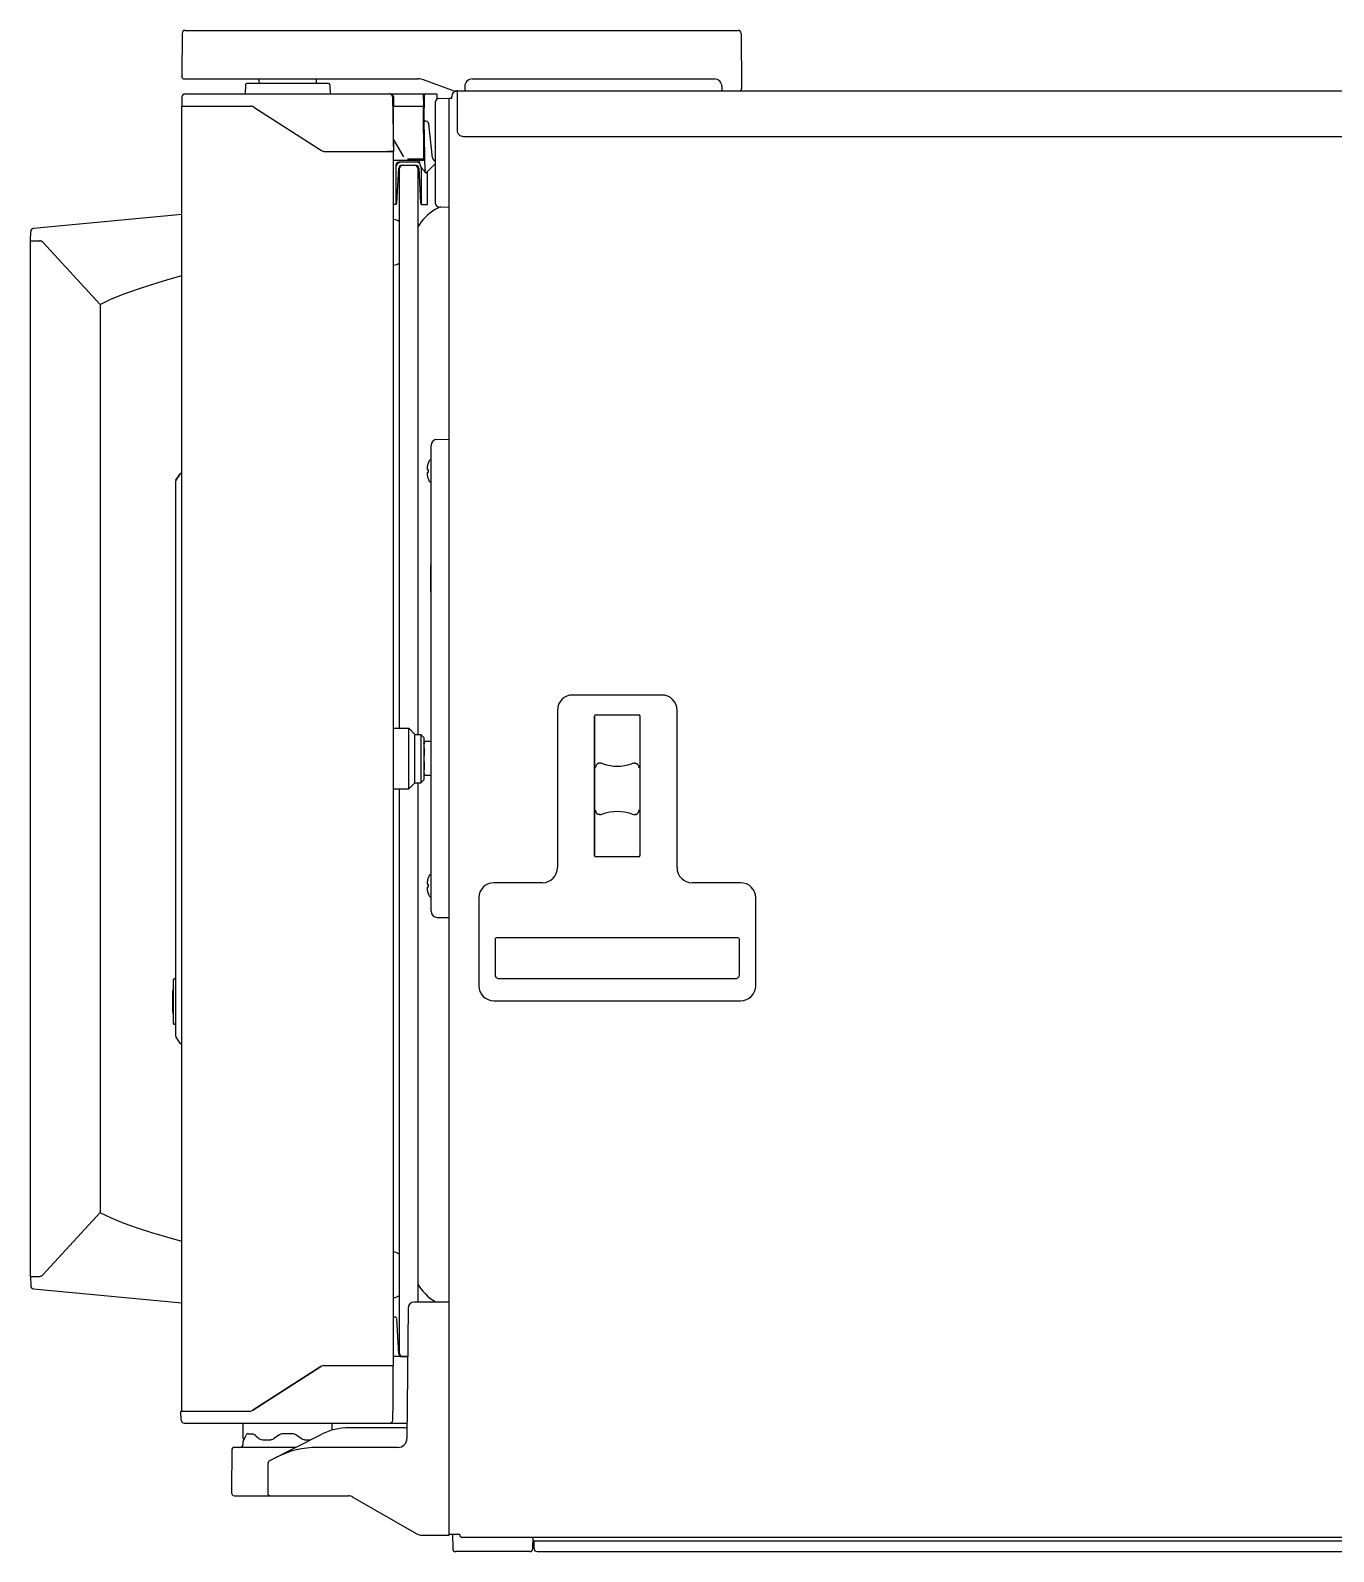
# Model space of a CAD drawing. Header units: millimetres. Extents: x 1025 to 6152, y 3757 to 7264.
# Drawn here: x 2476 to 2906, y 5611 to 6114 of the extents above; entities that cross this region are included whole.
import ezdxf

# ---------------------------------------------------------------- set-up
doc = ezdxf.new("R2010")
doc.units = ezdxf.units.MM
doc.header["$LTSCALE"] = 346.5
doc.layers.get('0').update_dxf_attribs({"linetype": 'CONTINUOUS'})
doc.layers.add('GEOM', color=7, linetype='CONTINUOUS')

msp = doc.modelspace()

# ---------------------------------------------------------------- linework, layer by layer
at = {"color": 7, "linetype": 'Continuous'}
for p, q in [((2526.68, 6113.8), (2709.4, 6113.8)), ((2710.4, 6112.81), (2710.56, 6094.8)), ((2526.32, 6097.8), (2603.69, 6097.8)), ((2574.01, 6096.3), (2547.11, 6096.3)), ((2570.03, 6097.32), (2570.02, 6096.3)), ((2574.51, 6095.81), (2574.56, 6092.8)), ((2615.06, 6093.98), (2605.4, 6097.5)), ((2619.06, 6095.34), (2619.06, 6095.3)), ((2619.06, 6095.3), (2619.08, 6094.04)), ((2621.56, 6097.8), (2701.56, 6097.8)), ((2704.06, 6095.3), (2704.04, 6094.04)), ((2704.06, 6095.34), (2704.06, 6095.3)), ((2710.56, 6094.8), (2710.55, 6094.52)), ((2526.61, 6092.8), (2609.72, 6092.8)), ((2594.26, 6092.8), (2594.25, 6092.8)), ((2594.27, 6092.8), (2594.26, 6092.8)), ((2594.3, 6092.8), (2594.27, 6092.8)), ((2594.3, 6092.8), (2594.27, 6092.8)), ((2594.33, 6092.8), (2594.3, 6092.8)), ((2595.24, 6091.81), (2595.56, 6073.8)), ((2595.51, 6091.81), (2595.56, 6088.8)), ((2605.56, 6088.8), (2605.49, 6092.55)), ((2605.66, 6083.8), (2605.74, 6092.55)), ((2606.21, 6092.8), (2606.21, 6092.85)), ((2606.21, 6092.85), (2609.11, 6092.85)), ((2609.11, 6092.8), (2609.11, 6092.85)), ((2609.46, 6056.52), (2609.46, 6090.27)), ((2609.98, 6091.14), (2609.97, 6092.55)), ((2610.42, 6091.27), (2613.96, 6091.4)), ((2613.96, 5616.8), (2613.96, 6091.4)), ((2613.96, 6091.4), (2614.76, 6091.4)), ((2614.76, 6091.4), (2614.76, 6092)), ((2616.56, 6093.8), (2616.09, 6093.8)), ((2616.56, 6093.8), (2699.76, 6093.8)), ((2616.56, 6093.8), (3312.16, 6093.8)), ((2616.56, 6093.8), (2616.56, 6080.79)), ((2549.35, 6088.48), (2571.77, 6074.11)), ((2595.56, 6075.45), (2595.56, 6088.8)), ((2595.56, 6088.8), (2605.7, 6088.8)), ((2605.56, 6071.3), (2605.48, 6088.55)), ((2605.7, 6088.55), (2605.48, 6088.55)), ((2605.7, 6088.51), (2605.48, 6088.51)), ((2605.5, 6083.8), (2605.66, 6083.8)), ((2605.96, 6066.8), (2605.66, 6083.8)), ((2606.26, 6083.8), (2605.91, 6083.8)), ((2608.43, 6071.69), (2607.25, 6082.9)), ((2598.9, 6072.05), (2595.56, 6077.83)), ((2618.56, 6078.8), (3310.16, 6078.8)), ((2572.84, 6073.8), (2595.56, 6073.8)), ((2595.56, 6073.8), (2593.56, 6073.8)), ((2595.56, 5672.8), (2595.56, 6073.8)), ((2605.06, 6070.8), (2595.56, 6070.8)), ((2596.31, 6069.3), (2596.31, 6056.3)), ((2603.81, 6070.3), (2597.31, 6070.3)), ((2598.26, 6069.3), (2598.56, 6069.3)), ((2598.56, 6069.3), (2602.56, 6069.3)), ((2605.06, 6071.29), (2600.2, 6071.29)), ((2602.56, 6069.3), (2602.86, 6069.3)), ((2604.16, 6070.19), (2604.16, 6070.8)), ((2605.56, 6071.28), (2605.56, 6071.3)), ((2606.45, 6066.84), (2609.46, 6069.85)), ((2609.46, 6070.8), (2609.43, 6070.8)), ((2596.65, 6056.77), (2597.26, 6068.35)), ((2597.56, 5883.3), (2597.56, 6068.3)), ((2603.56, 6068.3), (2603.56, 5881.3)), ((2603.86, 6068.35), (2604.47, 6056.77)), ((2604.81, 6056.3), (2604.81, 6068.35)), ((2605.81, 6067.3), (2605.04, 6068.07)), ((2605.95, 6067.3), (2605.81, 6067.3)), ((2606.35, 6066.8), (2605.96, 6066.8)), ((2606.81, 6056.3), (2606.81, 6067.2)), ((2596.31, 6056.3), (2595.56, 6056.3)), ((2604.81, 6056.3), (2606.81, 6056.3)), ((2610.42, 6055.52), (2613.96, 6055.4)), ((2613.96, 5617.1), (2614.86, 5617.1)), ((2614.86, 5617.1), (2617.43, 5617.1)), ((2615.01, 5617.1), (2615.09, 5612.38)), ((2605.03, 5616.8), (2613.96, 5616.8)), ((2617.84, 5616.2), (3311.77, 5616.2)), ((2641.59, 5612.39), (2641.63, 5616.2)), ((2641.76, 5614.9), (2671.96, 5614.9)), ((2641.96, 5612.4), (2641.96, 5614.9)), ((2641.96, 5614.9), (3311.96, 5614.9)), ((2672.26, 5614.9), (3311.36, 5614.9)), ((2640.59, 5611.4), (2616.09, 5611.4))]:
    msp.add_line(p, q, dxfattribs=at)
msp.add_line((2642.96, 5611.4), (3310.96, 5611.4))
for centre, radius, start, end in [((2709.4, 6112.8), 1, 0.5, 90), ((2571.53, 6097.3), 1.5, 160.4809, 179), ((2574.01, 6095.8), 0.5, 1, 90), ((2603.69, 6092.8), 5, 70, 90), ((2621.56, 6095.3), 2.5, 90, 179), ((2701.56, 6095.3), 2.5, 1, 90), ((2709.8, 6094.55), 0.75, 270, 358), ((2594.24, 6091.8), 1, 1, 90), ((2594.51, 6091.8), 1, 1, 90), ((2594.48, 6091.8), 0.998, 56.3553, 58.8266), ((2594.49, 6091.8), 0.989, 1.0241, 3.826), ((2605.24, 6092.55), 0.25, 1, 90), ((2605.99, 6092.55), 0.25, 90, 179.5), ((2610.46, 6090.27), 1, 92, 180), ((2609.72, 6092.55), 0.25, 0.5, 90.0009), ((2616.56, 6092), 1.8, 90, 180), ((2616.09, 6096.8), 3, 250, 270), ((2619.33, 6094.05), 0.25, 181, 270), ((2703.79, 6094.05), 0.25, 270, 359), ((2605.23, 6088.55), 0.25, 0.25, 73.1347), ((2606.26, 6082.8), 1, 6.0158, 89.9755), ((2572.84, 6075.8), 2, 237.3391, 270), ((2598.21, 6068.3), 2, 90, 162.246), ((2597.31, 6069.3), 1, 90, 180), ((2598.26, 6068.3), 1, 90, 177), ((2598.56, 6068.3), 1, 90, 180), ((2602.56, 6068.3), 1, 0, 90), ((2602.86, 6068.3), 1, 3, 90), ((2602.91, 6068.3), 2, 49.8409, 90), ((2603.81, 6069.3), 1, 69.4588, 90), ((2607.16, 6070.19), 3, 180, 225), ((2604.6, 6037.91), 33.4, 88.5353, 89.2187), ((2605.06, 6071.3), 0.5, 270, 358), ((2605.46, 6072.4), 0.4, 1.0012, 76.1015), ((2609.43, 6071.8), 1, 186.0009, 269.9904), ((2606.35, 6066.95), 0.15, 270, 315), ((2596.15, 6056.8), 0.5, 287.6366, 357), ((2618.64, 6039.63), 17.7, 121.9959, 148.4857), ((2604.96, 6056.8), 0.5, 183, 252.3634), ((2613.5, 6047.85), 8, 107.107, 121.9959), ((2610.46, 6056.52), 1, 180, 268), ((2595.6, 6048.3), 3, 49.2588, 90), ((2595.6, 6039.3), 3, 270, 310.7412), ((2605.03, 5620.8), 4, 240, 270), ((2616.09, 5612.4), 1, 181, 270), ((2640.59, 5612.4), 1, 270, 359.5), ((2641.76, 5616.7), 1.8, 265.4118, 270), ((2642.96, 5612.4), 1, 180, 270)]:
    msp.add_arc(centre, radius, start, end, dxfattribs=at)
for points, knots in [([(2605.3, 6097.56), (2605.29, 6097.55), (2605.29, 6097.55), (2605.28, 6097.54), (2605.28, 6097.54)], [0, 0, 0, 0, 0.690572, 1, 1, 1, 1]), ([(2605.66, 6083.8), (2605.66, 6083.79), (2605.7, 6083.8), (2605.74, 6083.79), (2605.82, 6083.8), (2605.88, 6083.8), (2605.91, 6083.8)], [0, 0, 0, 0, 0.076263, 0.292993, 0.617374, 1, 1, 1, 1]), ([(2616.56, 6080.79), (2616.56, 6080.53), (2616.66, 6080.01), (2617.11, 6079.35), (2617.77, 6078.9), (2618.3, 6078.8), (2618.56, 6078.8)], [0, 0, 0, 0, 0.249842, 0.499776, 0.749842, 1, 1, 1, 1]), ([(2605.06, 6071.29), (2605.1, 6071.29), (2605.23, 6071.29), (2605.37, 6071.28), (2605.46, 6071.28)], [0, 0, 0, 0, 0.288444, 1, 1, 1, 1]), ([(2605.46, 6071.28), (2605.49, 6071.28), (2605.51, 6071.29), (2605.56, 6071.27), (2605.56, 6071.28)], [0, 0, 0, 0, 0.743478, 1, 1, 1, 1]), ([(2605.56, 6071.3), (2605.56, 6071.3), (2605.54, 6071.3), (2605.54, 6071.3), (2605.53, 6071.3)], [0, 0, 0, 0, 0.252923, 1, 1, 1, 1]), ([(2608.43, 6069.05), (2608.46, 6069.03), (2608.5, 6068.99), (2608.54, 6068.96), (2608.56, 6068.95), (2608.56, 6068.95)], [0, 0, 0, 0, 0.694411, 0.915876, 1, 1, 1, 1]), ([(2605.95, 6067.12), (2605.95, 6067.23), (2606.03, 6067.46), (2606.13, 6067.67), (2606.19, 6067.78)], [0, 0, 0, 0, 0.464076, 1, 1, 1, 1]), ([(2617.84, 5616.2), (2617.8, 5616.2), (2617.74, 5616.26), (2617.68, 5616.35), (2617.63, 5616.47), (2617.58, 5616.6), (2617.51, 5616.81), (2617.46, 5616.98), (2617.43, 5617.1)], [0, 0, 0, 0, 0.121805, 0.218261, 0.339787, 0.483604, 0.645308, 1, 1, 1, 1])]:
    msp.add_open_spline(points, degree=3, knots=knots, dxfattribs=at)
for points in [[(2594.48, 6092.8), (2594.66, 6092.8), (2594.84, 6092.75), (2595, 6092.65)], [(2595.03, 6092.63), (2595.19, 6092.53), (2595.32, 6092.37), (2595.4, 6092.19)], [(2595.4, 6092.19), (2595.44, 6092.09), (2595.47, 6091.98), (2595.48, 6091.86)], [(2605.53, 6071.3), (2605.51, 6071.3), (2605.48, 6071.3), (2605.46, 6071.3)]]:
    msp.add_open_spline(points, degree=3, dxfattribs=at)
at = {"layer": 'GEOM', "color": 7, "linetype": 'Continuous'}
for p, q in [((2525.68, 6112.81), (2525.56, 6098.8)), ((2525.56, 6098.8), (2525.57, 6098.52)), ((2546.61, 6095.81), (2546.56, 6092.8)), ((2551.08, 6097.32), (2551.1, 6096.3)), ((2525.61, 6091.81), (2525.56, 6088.8)), ((2525.56, 5657.8), (2525.56, 6088.8)), ((2525.56, 6088.8), (2548.02, 6088.8)), ((2525.56, 6088.8), (2548.27, 6088.8)), ((2525.56, 6053.05), (2476.57, 6048.39)), ((2475.56, 6044.3), (2475.67, 6047.43)), ((2475.56, 5702.3), (2475.56, 6044.3)), ((2475.56, 6044.3), (2478.58, 6044.3)), ((2498.56, 6023.3), (2479.68, 6043.81)), ((2489.84, 6032.78), (2489.84, 6032.73)), ((2489.84, 6032.78), (2489.84, 6032.73)), ((2489.95, 6032.61), (2489.95, 6032.65)), ((2496.77, 6025.17), (2496.77, 6025.25)), ((2497.16, 6024.74), (2497.16, 6024.82)), ((2498.56, 6023.21), (2498.56, 5723.38)), ((2609.92, 5978.73), (2613.96, 5978.8)), ((2607.96, 5822.87), (2607.96, 5976.73)), ((2606.62, 5968.8), (2606.96, 5968.8)), ((2606.95, 5970.8), (2606.96, 5970.8)), ((2523.56, 5781.59), (2523.56, 5965.01)), ((2523.56, 5964.67), (2523.56, 5964.84)), ((2524.91, 5967.24), (2523.64, 5965.28)), ((2523.64, 5965.28), (2524.92, 5967.24)), ((2524.97, 5967.31), (2524.91, 5967.24)), ((2525.06, 5967.38), (2524.97, 5967.31)), ((2525.1, 5967.41), (2525.06, 5967.38)), ((2525.26, 5967.46), (2525.1, 5967.41)), ((2525.32, 5967.47), (2525.26, 5967.46)), ((2525.32, 5967.47), (2525.56, 5967.48)), ((2606.96, 5967.8), (2606.62, 5967.8)), ((2606.96, 5965.8), (2606.95, 5965.8)), ((2607.91, 5928.28), (2607.91, 5937.31)), ((2607.96, 5937.31), (2607.91, 5937.31)), ((2607.91, 5928.28), (2607.96, 5928.28)), ((2684.21, 5894.3), (2654.71, 5894.3)), ((2649.71, 5889.3), (2649.71, 5837.3)), ((2689.21, 5837.3), (2689.21, 5889.3)), ((2595.56, 5883.3), (2600.56, 5883.3)), ((2600.56, 5863.3), (2600.56, 5883.3)), ((2602.56, 5881.3), (2600.56, 5883.3)), ((2661.96, 5841.3), (2661.96, 5887.3)), ((2662, 5887.49), (2662, 5841.1)), ((2662.46, 5887.8), (2676.46, 5887.8)), ((2676.92, 5887.49), (2676.92, 5841.1)), ((2676.96, 5887.3), (2676.96, 5841.3)), ((2602.56, 5865.3), (2602.56, 5881.3)), ((2602.56, 5881.3), (2604.56, 5881.3)), ((2604.56, 5881.3), (2604.56, 5865.3)), ((2605.56, 5880.3), (2604.56, 5881.3)), ((2605.56, 5880.3), (2605.56, 5866.3)), ((2605.56, 5878.18), (2605.74, 5878.91)), ((2605.72, 5878.84), (2605.74, 5878.91)), ((2607.96, 5878.91), (2605.74, 5878.91)), ((2662, 5882.87), (2661.96, 5882.87)), ((2676.96, 5882.87), (2676.92, 5882.87)), ((2605.56, 5868.41), (2605.72, 5867.75)), ((2595.56, 5863.3), (2600.56, 5863.3)), ((2597.56, 5676.8), (2597.56, 5863.3)), ((2602.56, 5865.3), (2600.56, 5863.3)), ((2602.56, 5865.3), (2604.56, 5865.3)), ((2603.56, 5865.3), (2603.56, 5693.8)), ((2605.56, 5866.3), (2604.56, 5865.3)), ((2605.74, 5867.69), (2605.72, 5867.75)), ((2607.96, 5867.69), (2605.74, 5867.69)), ((2662, 5843.62), (2661.96, 5843.62)), ((2676.96, 5843.62), (2676.92, 5843.62)), ((2676.46, 5840.8), (2662.46, 5840.8)), ((2606.95, 5833.8), (2606.96, 5833.8)), ((2606.62, 5831.8), (2606.96, 5831.8)), ((2606.96, 5830.8), (2606.62, 5830.8)), ((2606.96, 5828.8), (2606.95, 5828.8)), ((2644.71, 5832.3), (2628.71, 5832.3)), ((2710.21, 5832.3), (2694.21, 5832.3)), ((2623.71, 5827.3), (2623.71, 5798.3)), ((2715.21, 5798.3), (2715.21, 5827.3)), ((2609.92, 5820.87), (2613.96, 5820.8)), ((2629.21, 5801.93), (2629.21, 5813.66)), ((2629.29, 5813.97), (2629.42, 5814.12)), ((2629.42, 5814.12), (2629.6, 5814.21)), ((2629.6, 5814.21), (2629.72, 5814.24)), ((2629.72, 5814.24), (2709.2, 5814.24)), ((2709.2, 5814.24), (2709.2, 5814.24)), ((2709.2, 5814.24), (2709.32, 5814.21)), ((2709.32, 5814.21), (2709.5, 5814.12)), ((2709.5, 5814.12), (2709.63, 5813.98)), ((2709.71, 5813.66), (2709.71, 5801.93)), ((2522.81, 5785.8), (2522.81, 5800.3)), ((2523.31, 5800.55), (2523.06, 5800.55)), ((2708.74, 5800.59), (2630.18, 5800.59)), ((2522.56, 5796.36), (2522.56, 5789.73)), ((2628.71, 5793.3), (2710.21, 5793.3)), ((2523.31, 5785.55), (2523.06, 5785.55)), ((2523.64, 5781.31), (2524.92, 5779.35)), ((2523.64, 5781.31), (2524.91, 5779.35)), ((2524.91, 5779.35), (2524.94, 5779.31)), ((2525.16, 5779.16), (2525.32, 5779.13)), ((2525.32, 5779.13), (2525.56, 5779.12)), ((2479.68, 5702.78), (2498.56, 5723.38)), ((2496.77, 5721.42), (2496.77, 5721.35)), ((2497.16, 5721.78), (2497.16, 5721.85)), ((2489.84, 5713.82), (2489.84, 5713.86)), ((2489.84, 5713.82), (2489.84, 5713.86)), ((2489.95, 5713.99), (2489.95, 5713.94)), ((2475.56, 5702.3), (2475.67, 5699.16)), ((2475.56, 5702.3), (2478.58, 5702.3)), ((2476.57, 5698.2), (2525.56, 5693.55)), ((2613.96, 5693.8), (2602.36, 5693.8)), ((2596.31, 5688.8), (2595.56, 5688.8)), ((2597.26, 5676.75), (2596.65, 5688.32)), ((2600.36, 5691.81), (2599.98, 5648.77)), ((2571.52, 5672.48), (2549.1, 5658.11)), ((2549.1, 5658.11), (2571.52, 5672.48)), ((2572.59, 5672.8), (2593.93, 5672.8)), ((2593.56, 5672.8), (2595.56, 5672.8)), ((2593.93, 5672.8), (2595.31, 5672.8)), ((2595.31, 5672.8), (2595.31, 5657.8)), ((2600.22, 5675.8), (2595.56, 5675.8)), ((2598.66, 5675.8), (2599.95, 5675.8)), ((2525.36, 5654.78), (2525.31, 5657.8)), ((2525.31, 5657.8), (2548.02, 5657.8)), ((2595.26, 5654.78), (2595.31, 5657.8)), ((2526.36, 5653.8), (2594.03, 5653.8)), ((2545.9, 5648.77), (2545.81, 5653.8)), ((2575.27, 5651.48), (2575.31, 5653.8)), ((2599.27, 5652.3), (2580.81, 5652.3)), ((2593.99, 5653.8), (2594, 5653.8)), ((2594.01, 5653.8), (2594.05, 5653.8)), ((2594.04, 5653.8), (2600.03, 5653.8)), ((2594.04, 5653.8), (2594.08, 5653.8)), ((2545.81, 5646.8), (2545.81, 5647.8)), ((2546.27, 5648.72), (2546.12, 5648.26)), ((2546.51, 5649.31), (2546.27, 5648.72)), ((2546.73, 5649.77), (2546.51, 5649.31)), ((2546.8, 5649.89), (2546.73, 5649.77)), ((2547.49, 5650.3), (2549.13, 5650.3)), ((2549.13, 5650.3), (2549.53, 5650.11)), ((2549.53, 5650.11), (2549.77, 5649.93)), ((2549.77, 5649.93), (2549.87, 5649.84)), ((2550.61, 5649.14), (2550.94, 5648.85)), ((2551.83, 5648.37), (2552.38, 5648.3)), ((2552.38, 5648.3), (2555.03, 5648.3)), ((2571.74, 5650.12), (2554.58, 5641.4)), ((2555.78, 5648.54), (2555.61, 5648.44)), ((2556.01, 5648.71), (2555.78, 5648.54)), ((2565.5, 5648.45), (2565.34, 5648.54)), ((2565.88, 5648.32), (2565.5, 5648.45)), ((2566.09, 5648.3), (2565.88, 5648.32)), ((2566.09, 5648.3), (2568.15, 5648.3)), ((2542.07, 5644.81), (2541.96, 5631.8)), ((2563.23, 5645.8), (2543.07, 5645.8)), ((2596.98, 5645.8), (2570.43, 5645.8)), ((2554.03, 5640.51), (2553.96, 5631.8)), ((2541.96, 5631.8), (2541.98, 5630.78)), ((2542.98, 5629.8), (2580.64, 5629.8)), ((2553.96, 5631.8), (2553.98, 5630.78)), ((2582.14, 5629.4), (2603.03, 5617.33))]:
    msp.add_line(p, q, dxfattribs=at)
for points in [[(2498.56, 6023.3), (2502.36, 6025.14), (2506.53, 6026.8), (2510.96, 6028.36), (2515.69, 6029.89), (2520.65, 6031.39), (2525.56, 6032.8)], [(2525.04, 5967.37), (2525, 5967.34), (2524.97, 5967.31), (2524.94, 5967.28), (2524.92, 5967.25), (2524.91, 5967.24)], [(2525.18, 5967.44), (2525.14, 5967.43), (2525.11, 5967.41), (2525.07, 5967.39), (2525.04, 5967.37)], [(2525.32, 5967.47), (2525.29, 5967.47), (2525.25, 5967.46), (2525.22, 5967.46), (2525.18, 5967.44)], [(2629.21, 5813.66), (2629.22, 5813.78), (2629.29, 5813.97)], [(2709.63, 5813.98), (2709.7, 5813.78), (2709.71, 5813.66)], [(2524.94, 5779.31), (2525.04, 5779.22), (2525.16, 5779.16)], [(2525.56, 5713.8), (2520.65, 5715.2), (2515.69, 5716.7), (2510.96, 5718.23), (2506.53, 5719.79), (2502.36, 5721.46), (2498.56, 5723.3)], [(2547.49, 5650.3), (2547.24, 5650.25), (2547, 5650.12), (2546.8, 5649.89)], [(2549.87, 5649.84), (2550.17, 5649.56), (2550.61, 5649.14)], [(2550.94, 5648.85), (2551.28, 5648.6), (2551.83, 5648.37)], [(2555.61, 5648.44), (2555.22, 5648.31), (2555.03, 5648.3)]]:
    msp.add_lwpolyline(points, dxfattribs=at)
msp.add_lwpolyline([(2565.34, 5648.54), (2564.72, 5648.98), (2563.9, 5649.54), (2563.3, 5649.95, 0.150954), (2562.18, 5650.3), (2558.94, 5650.3, 0.150902), (2557.81, 5649.95), (2557.27, 5649.58), (2556.54, 5649.07), (2556.01, 5648.71)], format="xyb", dxfattribs=at)
for centre, radius, start, end in [((2526.68, 6112.8), 1, 90, 179.5), ((2526.32, 6098.55), 0.75, 182, 270), ((2547.11, 6095.8), 0.5, 90, 179), ((2549.58, 6097.3), 1.5, 1, 19.5191), ((2526.61, 6091.8), 1, 90, 179), ((2548.27, 6086.8), 2, 57.3391, 90), ((2476.67, 6047.4), 1, 95.4268, 178), ((2478.58, 6042.8), 1.5, 42.5, 90), ((2478.58, 6042.8), 1.5, 42.6146, 74.3983), ((2609.96, 5976.73), 2, 91, 180), ((2610.81, 5969.05), 4.2, 176.6174, 178.2878), ((2610.87, 5969.05), 4.26, 178.2851, 179.1483), ((2610.89, 5969.05), 4.28, 179.1483, 179.9718), ((2610.89, 5969.05), 4.27, 179.9709, 181.1101), ((2610.87, 5969.05), 4.25, 181.1106, 181.6716), ((2610.81, 5969.05), 4.2, 181.6684, 183.3824), ((2613.76, 5968.45), 7.19, 171.7046, 173.2535), ((2613.71, 5968.46), 7.14, 171.1525, 171.703), ((2613.68, 5968.46), 7.11, 170.1348, 171.1528), ((2613.66, 5968.47), 7.09, 169.4175, 170.1345), ((2613.64, 5968.47), 7.07, 168.5591, 169.4176), ((2613.63, 5968.47), 7.05, 167.7251, 168.559), ((2613.62, 5968.48), 7.04, 166.9864, 167.7251), ((2613.61, 5968.48), 7.04, 166.005, 166.9864), ((2613.6, 5968.48), 7.03, 165.4228, 166.005), ((2613.59, 5968.48), 7.02, 164.195, 165.4228), ((2613.59, 5968.48), 7.02, 163.8646, 164.1948), ((2613.59, 5968.48), 7.01, 162.3063, 163.8647), ((2613.58, 5968.49), 7.01, 160.741, 162.3062), ((2613.56, 5968.5), 7, 155.2801, 160.8179), ((2614.12, 5968.3), 7.17, 176.0052, 183.9948), ((2608.56, 5970.8), 1.5, 114.0054, 155.2801), ((2524.06, 5965.01), 0.5, 146.9322, 180.0007), ((2525.34, 5966.97), 0.5, 92, 146.9332), ((2610.81, 5967.55), 4.2, 176.6176, 178.3316), ((2610.87, 5967.55), 4.25, 178.3284, 178.8894), ((2610.89, 5967.55), 4.27, 178.8899, 180.0292), ((2610.89, 5967.55), 4.28, 180.0283, 180.8516), ((2610.87, 5967.55), 4.26, 180.8516, 181.715), ((2610.81, 5967.55), 4.2, 181.7122, 183.3826), ((2613.76, 5968.14), 7.19, 186.7465, 188.2954), ((2613.71, 5968.13), 7.14, 188.297, 188.8475), ((2613.68, 5968.13), 7.11, 188.8472, 189.8652), ((2613.66, 5968.13), 7.09, 189.8655, 190.5825), ((2613.64, 5968.12), 7.07, 190.5824, 191.4409), ((2613.63, 5968.12), 7.05, 191.441, 192.2749), ((2613.62, 5968.12), 7.04, 192.2749, 193.0136), ((2613.61, 5968.12), 7.04, 193.0136, 193.995), ((2613.6, 5968.11), 7.03, 193.995, 194.5772), ((2613.59, 5968.11), 7.02, 194.5772, 195.805), ((2613.59, 5968.11), 7.02, 195.8052, 196.1354), ((2613.59, 5968.11), 7.01, 196.1353, 197.6937), ((2613.58, 5968.11), 7.01, 197.6938, 199.259), ((2613.56, 5968.1), 7, 199.1821, 204.7199), ((2608.56, 5965.8), 1.5, 204.7199, 245.9946), ((2654.71, 5889.3), 5, 90, 180), ((2684.21, 5889.3), 5, 0, 90), ((2662.46, 5887.3), 0.5, 90, 180), ((2676.46, 5887.3), 0.5, 0, 90), ((2611, 5877.52), 5.43, 173.0912, 173.8231), ((2611, 5869.07), 5.43, 186.1799, 186.9088), ((2663.7, 5870.26), 1.5, 82.0089, 179.997), ((2663.21, 5866.8), 5, 71.8051, 84.0253), ((2669.46, 5885.8), 15, 251.8051, 288.1949), ((2675.7, 5866.8), 5, 95.9747, 108.1949), ((2675.22, 5870.26), 1.5, 0.003, 97.9911), ((2663.7, 5856.33), 1.5, 180.003, 277.9911), ((2663.21, 5859.8), 5, 275.9747, 288.1949), ((2669.46, 5840.8), 15, 71.8051, 108.1949), ((2675.7, 5859.8), 5, 251.8051, 264.0253), ((2675.22, 5856.33), 1.5, 262.0089, 359.997), ((2662.46, 5841.3), 0.5, 180, 270), ((2676.46, 5841.3), 0.5, 270, 0), ((2613.64, 5831.47), 7.07, 168.5591, 169.4176), ((2613.63, 5831.47), 7.05, 167.7251, 168.559), ((2613.62, 5831.48), 7.04, 166.9864, 167.7251), ((2613.61, 5831.48), 7.04, 166.005, 166.9864), ((2613.6, 5831.48), 7.03, 165.4228, 166.005), ((2613.59, 5831.48), 7.02, 164.195, 165.4228), ((2613.59, 5831.48), 7.02, 163.8646, 164.1948), ((2613.59, 5831.48), 7.01, 162.3063, 163.8647), ((2613.58, 5831.49), 7.01, 160.741, 162.3062), ((2613.56, 5831.5), 7, 155.2801, 160.8179), ((2608.56, 5833.8), 1.5, 114.0054, 155.2801), ((2644.71, 5837.3), 5, 270, 0), ((2694.21, 5837.3), 5, 180, 270), ((2610.81, 5832.05), 4.2, 176.6174, 178.2878), ((2610.87, 5832.05), 4.26, 178.2851, 179.1483), ((2610.89, 5832.05), 4.28, 179.1483, 179.9718), ((2610.89, 5832.05), 4.27, 179.9709, 181.1101), ((2610.87, 5832.05), 4.25, 181.1106, 181.6716), ((2610.81, 5832.05), 4.2, 181.6684, 183.3824), ((2610.81, 5830.55), 4.2, 176.6176, 178.3316), ((2610.87, 5830.55), 4.25, 178.3284, 178.8894), ((2610.89, 5830.55), 4.27, 178.8899, 180.0292), ((2610.89, 5830.55), 4.28, 180.0283, 180.8516), ((2610.87, 5830.55), 4.26, 180.8516, 181.715), ((2610.81, 5830.55), 4.2, 181.7122, 183.3826), ((2613.76, 5831.45), 7.19, 171.7046, 173.2535), ((2613.76, 5831.14), 7.19, 186.7465, 188.2954), ((2613.71, 5831.46), 7.14, 171.1525, 171.703), ((2613.71, 5831.13), 7.14, 188.297, 188.8475), ((2613.68, 5831.46), 7.11, 170.1348, 171.1528), ((2613.68, 5831.13), 7.11, 188.8472, 189.8652), ((2613.66, 5831.47), 7.09, 169.4175, 170.1345), ((2613.66, 5831.13), 7.09, 189.8655, 190.5825), ((2613.64, 5831.12), 7.07, 190.5824, 191.4409), ((2613.63, 5831.12), 7.05, 191.441, 192.2749), ((2613.62, 5831.12), 7.04, 192.2749, 193.0136), ((2613.61, 5831.12), 7.04, 193.0136, 193.995), ((2613.6, 5831.11), 7.03, 193.995, 194.5772), ((2613.59, 5831.11), 7.02, 194.5772, 195.805), ((2613.59, 5831.11), 7.02, 195.8052, 196.1354), ((2613.59, 5831.11), 7.01, 196.1353, 197.6937), ((2613.58, 5831.11), 7.01, 197.6938, 199.259), ((2614.12, 5831.3), 7.17, 176.0052, 183.9948), ((2613.56, 5831.1), 7, 199.1821, 204.7199), ((2608.56, 5828.8), 1.5, 204.7199, 245.9946), ((2628.71, 5827.3), 5, 90, 180), ((2710.21, 5827.3), 5, 0, 90), ((2609.96, 5822.87), 2, 180, 269), ((2523.06, 5800.3), 0.25, 90, 180), ((2523.31, 5801.05), 0.5, 270, 300.6364), ((2628.71, 5798.3), 5, 180, 270), ((2710.21, 5798.3), 5, 270, 0), ((2524.56, 5796.36), 2, 151.1917, 180), ((2524.56, 5789.73), 2, 180, 208.7012), ((2523.06, 5785.8), 0.25, 180, 270), ((2523.31, 5785.05), 0.5, 59.3636, 90), ((2524.06, 5781.59), 0.5, 179.9993, 191.0221), ((2525.34, 5779.63), 0.5, 213.0668, 268), ((2595.6, 5707.3), 3, 49.2588, 90), ((2478.58, 5703.8), 1.5, 270, 317.5), ((2478.58, 5703.8), 1.5, 286.0044, 317.3854), ((2476.67, 5699.2), 1, 182, 264.5732), ((2618.64, 5708.97), 17.7, 211.5143, 238.0041), ((2595.6, 5698.3), 3, 270, 310.7412), ((2602.36, 5691.8), 2, 90, 179.5), ((2613.5, 5700.74), 8, 238.0041, 240.3419), ((2596.15, 5688.3), 0.5, 3, 72.3635), ((2572.59, 5670.8), 2, 90, 122.6609), ((2598.26, 5676.8), 1, 183, 270), ((2598.56, 5676.8), 1, 180, 270), ((2548.02, 5659.8), 2, 270, 302.6609), ((2526.36, 5654.8), 1, 181, 270), ((2580.81, 5632.3), 20, 90, 116.9645), ((2594.26, 5654.8), 1, 270, 359), ((2594.23, 5654.79), 0.996, 300.0453, 302.0684), ((2599.27, 5653.3), 1, 270, 319.0462), ((2546.31, 5647.8), 0.5, 112.6999, 180), ((2546.4, 5648.8), 0.5, 182.963, 240.5442), ((2596.98, 5648.8), 3, 270, 359.5), ((2543.07, 5644.8), 1, 90, 179.5), ((2544.81, 5646.8), 1, 270, 0), ((2570.43, 5615.8), 30, 90, 116.9645), ((2555.03, 5640.5), 1, 116.9645, 179.5), ((2542.98, 5630.8), 1, 181, 270), ((2554.98, 5630.8), 1, 181, 270), ((2580.64, 5626.8), 3, 60, 90)]:
    msp.add_arc(centre, radius, start, end, dxfattribs=at)
for points in [[(2475.79, 6047.82), (2475.72, 6047.68), (2475.67, 6047.52), (2475.67, 6047.37)], [(2605.72, 5878.84), (2605.67, 5878.62), (2605.63, 5878.4), (2605.61, 5878.18)], [(2605.61, 5868.42), (2605.63, 5868.19), (2605.67, 5867.97), (2605.72, 5867.75)], [(2663.73, 5871.77), (2663.41, 5871.8), (2663.06, 5871.72), (2662.78, 5871.55)], [(2675.18, 5871.77), (2675.53, 5871.81), (2675.92, 5871.71), (2676.2, 5871.5)], [(2663.73, 5854.82), (2663.38, 5854.79), (2663, 5854.89), (2662.71, 5855.09)], [(2675.18, 5854.82), (2675.51, 5854.79), (2675.86, 5854.87), (2676.14, 5855.05)], [(2523.56, 5781.49), (2523.57, 5781.43), (2523.61, 5781.37), (2523.66, 5781.34)]]:
    msp.add_open_spline(points, degree=3, dxfattribs=at)
for points, knots in [([(2605.6, 5878.11), (2605.57, 5877.81), (2605.55, 5877.19), (2605.66, 5876.58), (2605.72, 5876.29)], [0, 0, 0, 0, 0.497756, 1, 1, 1, 1]), ([(2605.72, 5875.85), (2605.63, 5875), (2605.51, 5873.3), (2605.63, 5871.59), (2605.72, 5870.74)], [0, 0, 0, 0, 0.5, 1, 1, 1, 1]), ([(2605.72, 5875.85), (2605.73, 5875.94), (2605.74, 5876.08), (2605.74, 5876.23), (2605.72, 5876.29)], [0, 0, 0, 0, 0.576957, 1, 1, 1, 1]), ([(2605.72, 5870.31), (2605.66, 5870.01), (2605.55, 5869.4), (2605.57, 5868.79), (2605.6, 5868.49)], [0, 0, 0, 0, 0.502243, 1, 1, 1, 1]), ([(2605.72, 5870.31), (2605.74, 5870.37), (2605.74, 5870.52), (2605.73, 5870.66), (2605.72, 5870.74)], [0, 0, 0, 0, 0.423048, 1, 1, 1, 1]), ([(2630.18, 5800.59), (2629.88, 5800.59), (2629.33, 5801.04), (2629.21, 5801.64), (2629.21, 5801.93)], [0, 0, 0, 0, 0.501243, 1, 1, 1, 1]), ([(2709.71, 5801.93), (2709.71, 5801.64), (2709.58, 5801.04), (2709.03, 5800.59), (2708.74, 5800.59)], [0, 0, 0, 0, 0.498976, 1, 1, 1, 1]), ([(2523.56, 5781.59), (2523.56, 5781.57), (2523.56, 5781.54), (2523.56, 5781.51), (2523.56, 5781.49)], [0, 0, 0, 0, 0.497359, 1, 1, 1, 1])]:
    msp.add_open_spline(points, degree=3, knots=knots, dxfattribs=at)

doc.saveas('drawing.dxf')
